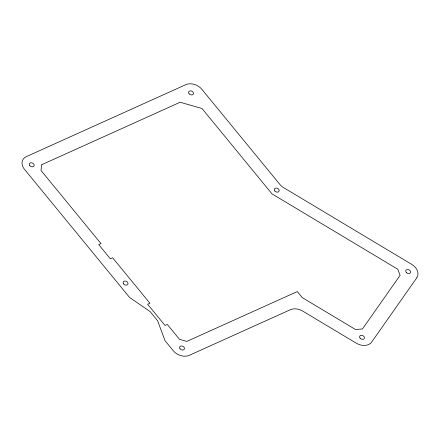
<?xml version="1.0" encoding="UTF-8"?>
<svg xmlns="http://www.w3.org/2000/svg" width="440" height="440" viewBox="0 0 440 440"><rect width="100%" height="100%" fill="white"/><g stroke="black" fill="none" stroke-linecap="round" stroke-linejoin="round"><path stroke-width="0.66" d="M41.828 164.659L40.97 170.412L100.997 243.601L98.72 244.624L110.358 258.819L112.635 257.791L149.919 303.248L147.642 304.277L165.011 325.457L167.288 324.429L179.493 339.312L186.797 341.423L297.291 291.566L302.247 297.611L355.493 329.511L362.456 328.966L400.103 275.336L397.799 269.242L272.03 193.897L201.982 108.493L180.142 102.251L41.828 164.659M416.779 277.805L371.701 342.023A11.941 8.888 25.7 0 1 356.356 343.228L302.599 311.025A11.941 8.888 25.7 0 0 290.384 309.705L189.305 355.317A11.941 8.888 25.7 0 1 173.25 350.73L165.044 340.72L157.553 320.645L150.128 311.586L129.536 297.423L24.459 169.306A11.941 8.888 25.7 0 1 26.345 156.624L185.779 84.684A11.941 8.888 25.7 0 1 201.828 89.271L279.857 184.41A11.941 8.888 25.7 0 0 283.69 187.682L411.708 264.374A11.941 8.888 25.7 0 1 416.779 277.805M360.107 338.19A2.558 1.903 25.7 0 0 364.304 338.492A2.558 1.903 25.7 0 0 361.675 335.286A2.558 1.903 25.7 0 0 360.107 338.19M406.263 272.432A2.558 1.903 25.7 0 0 410.465 272.734A2.558 1.903 25.7 0 0 407.836 269.528A2.558 1.903 25.7 0 0 406.263 272.432M274.808 190.977A2.558 1.903 25.7 0 0 279.004 191.279A2.558 1.903 25.7 0 0 276.375 188.073A2.558 1.903 25.7 0 0 274.808 190.977M189.101 93.77A2.558 1.903 25.7 0 0 193.298 94.072A2.558 1.903 25.7 0 0 190.669 90.866A2.558 1.903 25.7 0 0 189.101 93.77M29.816 165.644A2.558 1.903 25.7 0 0 34.012 165.946A2.558 1.903 25.7 0 0 31.383 162.739A2.558 1.903 25.7 0 0 29.816 165.644M123.662 283.954A2.558 1.903 25.7 0 0 127.859 284.257A2.558 1.903 25.7 0 0 125.23 281.055A2.558 1.903 25.7 0 0 123.662 283.954M180.092 348.876A2.558 1.903 25.7 0 0 184.288 349.173A2.558 1.903 25.7 0 0 181.665 345.972A2.558 1.903 25.7 0 0 180.092 348.876"/></g></svg>
